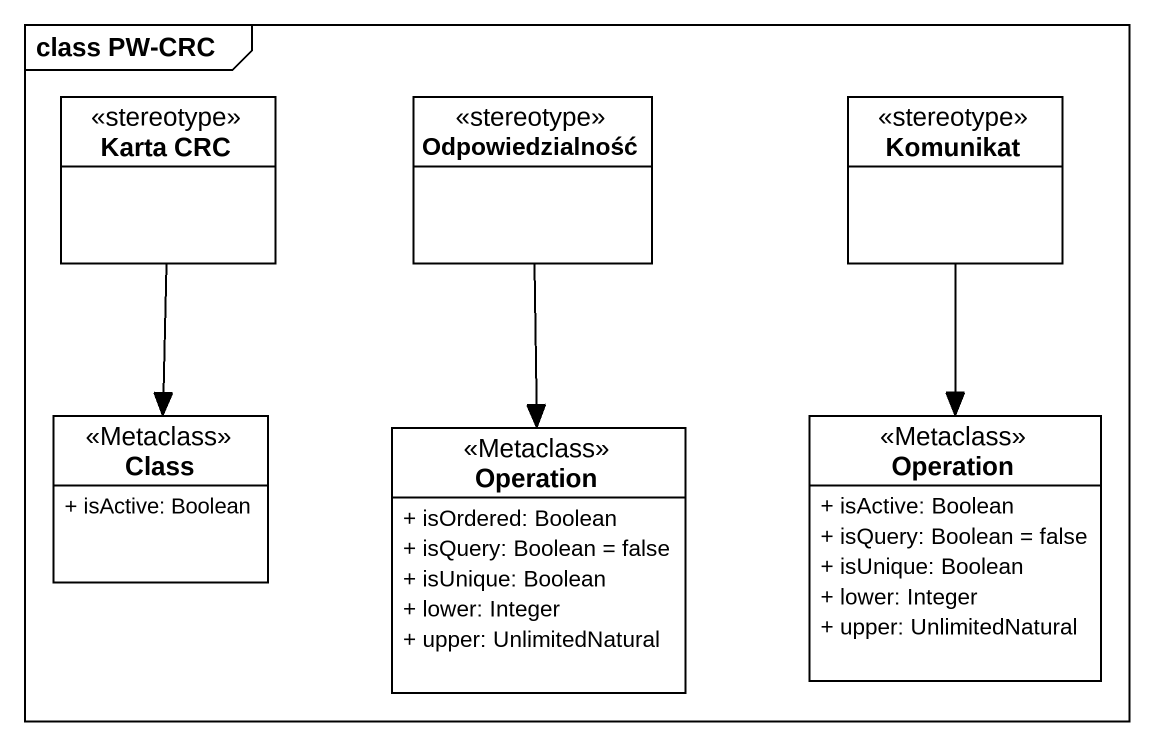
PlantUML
@startuml
mainframe class PW-CRC
hide circle
hide empty members
skinparam classAttributeIconSize 0
class "Karta CRC" as Karta_CRC <<stereotype>>
class Odpowiedzialność <<stereotype>>
class Komunikat <<stereotype>>
class "Class" as Class_ <<Metaclass>> {
  + isActive: Boolean
}
class Operation <<Metaclass>> {
  + isOrdered: Boolean
  + isQuery: Boolean = false
  + isUnique: Boolean
  + lower: Integer
  + upper: UnlimitedNatural
}
class "Operation" as Operation_2 <<Metaclass>> {
  + isActive: Boolean
  + isQuery: Boolean = false
  + isUnique: Boolean
  + lower: Integer
  + upper: UnlimitedNatural
}
Karta_CRC --> Class_
Odpowiedzialność --> Operation
Komunikat --> Operation_2
@enduml
